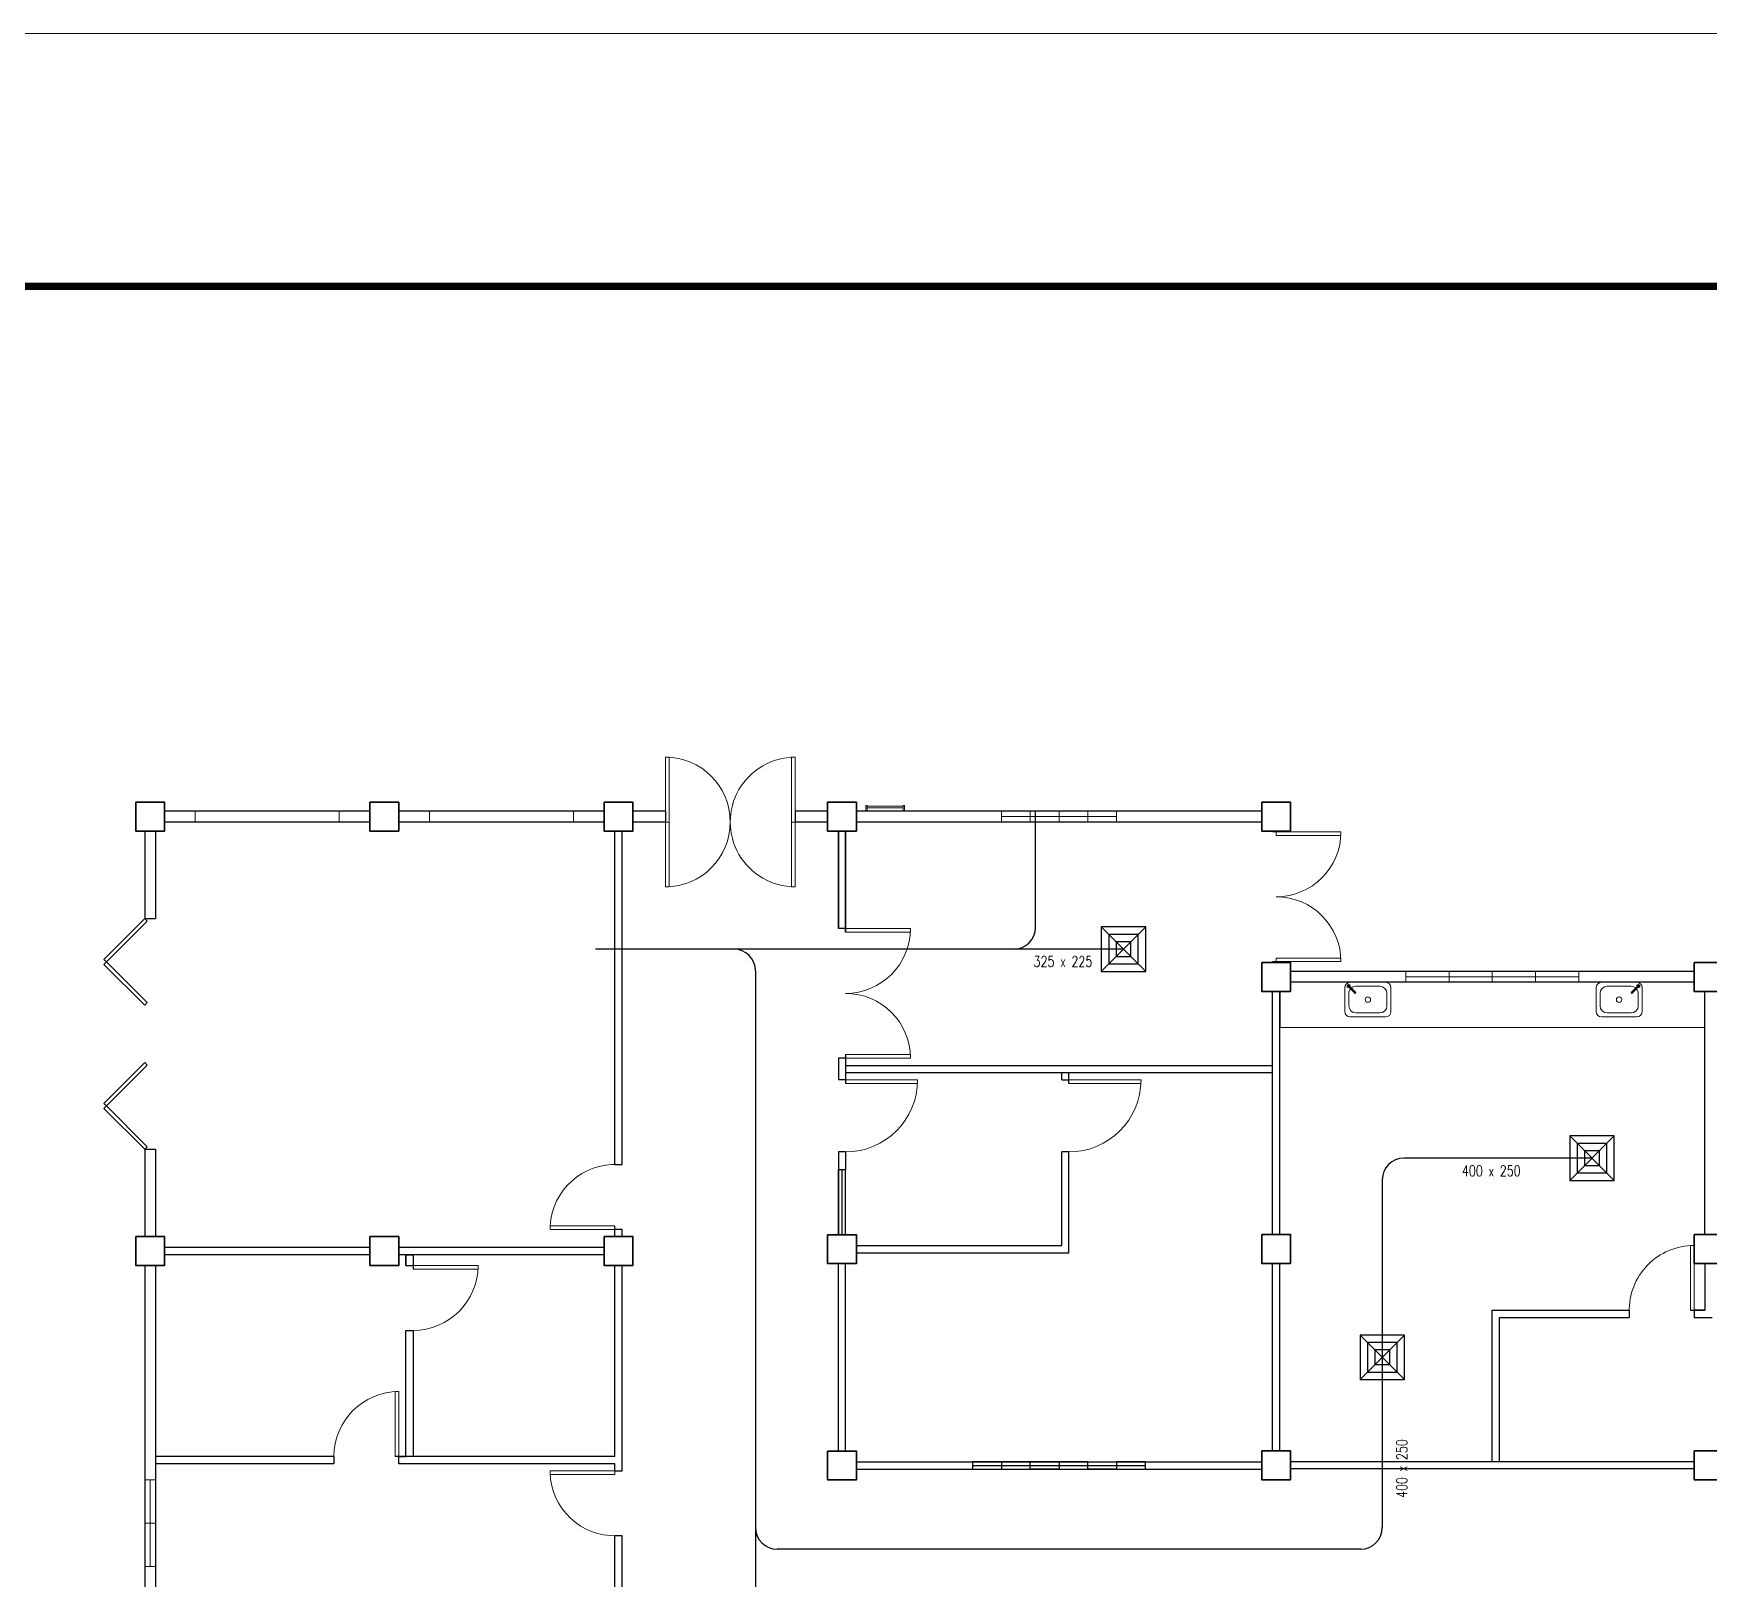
# Model space of a CAD drawing. Header units: millimetres. Extents: x 63005 to 126950, y 36019 to 74749.
# Drawn here: x 63154.09 to 63177.34, y 36901.37 to 36922.8 of the extents above; entities that cross this region are included whole.
import ezdxf

# ---------------------------------------------------------------- set-up
doc = ezdxf.new("R2010")
doc.units = ezdxf.units.MM
doc.header["$LTSCALE"] = 0.04
doc.layers.add('.1', color=1, linetype='Continuous', lineweight=5)
doc.layers.add('WALL', color=4, linetype='Continuous', lineweight=30)
for name, color, linetype in [('ahu line', 150, 'Continuous'), ('diffuser', 7, 'Continuous'), ('ducting label', 7, 'Continuous'), ('Legends', 7, 'Continuous')]:
    doc.layers.add(name, color=color, linetype=linetype)
doc.layers.get('Legends').off()
doc.styles.add('Arch-Dim', font='simplex.shx', dxfattribs={"width": 0.75})

# ---------------------------------------------------------------- blocks, each defined once
blk = doc.blocks.new('AC-S-12')
at = {"layer": 'diffuser', "color": 30}
for p, q in [((-0.15, 0.15), (0.15, -0.15)), ((0.15, 0.15), (-0.15, -0.15)), ((-0.15, 0.15), (-0.15, -0.15)), ((0.15, 0.15), (-0.15, 0.15)), ((0.15, -0.15), (0.15, 0.15)), ((-0.1, 0.1), (-0.1, -0.1)), ((0.1, 0.1), (-0.1, 0.1)), ((-0.05, 0.05), (-0.05, -0.05)), ((0.05, 0.05), (-0.05, 0.05)), ((0.05, -0.05), (0.05, 0.05)), ((0.1, -0.1), (0.1, 0.1)), ((-0.1, -0.1), (0.1, -0.1)), ((-0.05, -0.05), (0.05, -0.05)), ((-0.15, -0.15), (0.15, -0.15))]:
    blk.add_line(p, q, dxfattribs=at)
for points in [[(-0.358, 0.358, 0, 0.0447, 0), (-0.295, 0.295, 0, 0, 0), (-0.15, 0.15, 0, 0, 0)], [(0.358, 0.358, 0, 0.0447, 0), (0.295, 0.295, 0, 0, 0), (0.15, 0.15, 0, 0, 0)], [(-0.358, -0.358, 0, 0.0447, 0), (-0.295, -0.295, 0, 0, 0), (-0.15, -0.15, 0, 0, 0)], [(0.358, -0.358, 0, 0.0447, 0), (0.295, -0.295, 0, 0, 0), (0.15, -0.15, 0, 0, 0)]]:
    blk.add_lwpolyline(points, format="xyseb", dxfattribs=at)
blk = doc.blocks.new('fcu')
at = {"layer": 'diffuser', "xscale": 2.052644456280903, "yscale": 2.052644456280903, "zscale": 2.052644456280903}
blk.add_blockref('AC-S-12', (0, 0), dxfattribs=at)

msp = doc.modelspace()

# ---------------------------------------------------------------- linework, layer by layer
at = {"layer": '.1', "color": 0}
msp.add_line((63238.917, 36922.803), (63123.208, 36922.803), dxfattribs=at)
at = {"color": 8, "lineweight": 13}
for p, q in [((63162.862, 36911.865), (63162.862, 36912.765)), ((63162.862, 36912.765), (63162.912, 36912.765)), ((63162.912, 36912.765), (63162.912, 36911.865)), ((63164.662, 36912.765), (63164.612, 36912.765)), ((63164.612, 36912.765), (63164.612, 36911.865)), ((63164.662, 36911.865), (63164.662, 36912.765)), ((63162.862, 36911.865), (63162.862, 36910.965)), ((63162.862, 36911.865), (63162.912, 36911.865)), ((63162.912, 36911.865), (63162.862, 36911.865)), ((63162.862, 36911.815), (63162.862, 36910.965)), ((63162.912, 36910.965), (63162.912, 36911.865)), ((63164.612, 36910.965), (63164.612, 36911.865)), ((63164.612, 36911.865), (63164.662, 36911.865)), ((63164.612, 36911.865), (63164.662, 36911.865)), ((63164.662, 36911.915), (63164.662, 36911.815)), ((63164.662, 36911.865), (63164.662, 36910.965)), ((63164.662, 36911.815), (63164.662, 36910.965)), ((63171.287, 36911.74), (63171.287, 36911.728)), ((63171.287, 36911.728), (63171.337, 36911.728)), ((63171.337, 36911.728), (63172.237, 36911.728)), ((63171.337, 36911.678), (63171.337, 36911.728)), ((63172.237, 36911.678), (63171.337, 36911.678)), ((63171.387, 36911.728), (63171.387, 36911.74)), ((63172.237, 36911.728), (63172.237, 36911.678)), ((63162.862, 36910.965), (63162.912, 36910.965)), ((63164.662, 36910.965), (63164.612, 36910.965)), ((63165.362, 36910.388), (63166.262, 36910.388)), ((63166.262, 36910.338), (63165.362, 36910.338)), ((63166.262, 36910.388), (63166.262, 36910.338)), ((63172.237, 36909.978), (63171.337, 36909.978)), ((63171.337, 36909.928), (63171.337, 36909.978)), ((63172.237, 36909.928), (63172.237, 36909.978)), ((63171.287, 36909.916), (63171.287, 36909.928)), ((63171.287, 36909.928), (63171.337, 36909.928)), ((63171.337, 36909.928), (63172.237, 36909.928)), ((63171.387, 36909.916), (63171.387, 36909.928)), ((63166.262, 36908.638), (63165.362, 36908.638)), ((63165.362, 36908.588), (63166.262, 36908.588)), ((63166.262, 36908.588), (63166.262, 36908.638)), ((63165.362, 36908.288), (63166.362, 36908.288)), ((63166.362, 36908.238), (63165.362, 36908.238)), ((63166.362, 36908.288), (63166.362, 36908.238)), ((63168.462, 36908.288), (63169.462, 36908.288)), ((63169.462, 36908.238), (63168.462, 36908.238)), ((63161.262, 36906.263), (63162.162, 36906.263)), ((63161.262, 36906.213), (63161.262, 36906.263)), ((63162.162, 36906.213), (63161.262, 36906.213)), ((63177.137, 36905.991), (63177.087, 36905.991)), ((63177.087, 36905.991), (63177.087, 36905.091)), ((63177.137, 36905.091), (63177.137, 36905.991)), ((63159.362, 36905.713), (63160.262, 36905.713)), ((63160.262, 36905.663), (63159.362, 36905.663)), ((63160.262, 36905.713), (63160.262, 36905.663)), ((63159.112, 36903.963), (63159.112, 36903.063)), ((63159.162, 36903.963), (63159.112, 36903.963)), ((63159.162, 36903.063), (63159.162, 36903.963)), ((63161.262, 36902.863), (63161.262, 36902.813)), ((63162.162, 36902.863), (63161.262, 36902.863)), ((63161.262, 36902.813), (63162.162, 36902.813)), ((63162.162, 36902.813), (63162.162, 36902.863))]:
    msp.add_line(p, q, dxfattribs=at)
at = {"color": 8, "lineweight": 9}
for p, q in [((63165.662, 36912.093), (63165.642, 36912.093)), ((63165.642, 36912.093), (63165.642, 36912.013)), ((63165.662, 36912.013), (63165.662, 36912.093)), ((63165.912, 36912.083), (63165.662, 36912.083)), ((63165.912, 36912.063), (63165.662, 36912.063)), ((63165.912, 36912.083), (63166.162, 36912.083)), ((63165.912, 36912.063), (63166.162, 36912.063)), ((63166.162, 36912.013), (63166.162, 36912.093)), ((63166.162, 36912.093), (63166.182, 36912.093)), ((63166.182, 36912.093), (63166.182, 36912.013)), ((63156.337, 36912.015), (63156.337, 36911.865)), ((63158.337, 36912.015), (63158.337, 36911.865)), ((63160.587, 36912.015), (63159.587, 36912.015)), ((63159.587, 36912.015), (63159.587, 36911.865)), ((63160.587, 36912.015), (63161.587, 36912.015)), ((63161.587, 36912.015), (63161.587, 36911.865)), ((63168.324, 36912.015), (63167.524, 36912.015)), ((63167.524, 36912.015), (63167.524, 36911.865)), ((63169.124, 36911.94), (63167.524, 36911.94)), ((63167.924, 36912.015), (63167.924, 36911.865)), ((63168.324, 36912.015), (63169.124, 36912.015)), ((63168.324, 36912.015), (63168.324, 36911.865)), ((63168.724, 36912.015), (63168.724, 36911.865)), ((63169.124, 36912.015), (63169.124, 36911.865)), ((63174.337, 36909.791), (63173.137, 36909.791)), ((63173.137, 36909.791), (63173.137, 36909.641)), ((63173.137, 36909.716), (63175.537, 36909.716)), ((63173.737, 36909.791), (63173.737, 36909.641)), ((63174.337, 36909.791), (63175.537, 36909.791)), ((63174.337, 36909.791), (63174.337, 36909.641)), ((63174.937, 36909.791), (63174.937, 36909.641)), ((63175.537, 36909.791), (63175.537, 36909.641)), ((63171.387, 36909.016), (63177.287, 36909.016)), ((63155.787, 36902.738), (63155.637, 36902.738)), ((63155.712, 36902.738), (63155.712, 36901.538)), ((63155.787, 36902.138), (63155.787, 36902.738)), ((63155.787, 36902.138), (63155.637, 36902.138)), ((63155.787, 36902.138), (63155.787, 36901.538)), ((63155.787, 36901.538), (63155.637, 36901.538))]:
    msp.add_line(p, q, dxfattribs=at)
at = {"color": 8, "lineweight": 25}
for p, q in [((63158.762, 36912.015), (63155.912, 36912.015)), ((63158.762, 36911.865), (63155.912, 36911.865)), ((63162.012, 36912.015), (63159.162, 36912.015)), ((63162.012, 36911.865), (63159.162, 36911.865)), ((63162.862, 36912.015), (63162.412, 36912.015)), ((63162.862, 36912.015), (63162.412, 36912.015)), ((63162.862, 36911.865), (63162.412, 36911.865)), ((63162.862, 36912.015), (63162.862, 36911.865)), ((63165.112, 36912.015), (63164.662, 36912.015)), ((63165.112, 36912.015), (63164.662, 36912.015)), ((63164.662, 36912.015), (63164.662, 36911.865)), ((63165.112, 36911.865), (63164.662, 36911.865)), ((63171.137, 36912.015), (63165.512, 36912.015)), ((63171.137, 36911.865), (63165.512, 36911.865)), ((63155.637, 36911.738), (63155.637, 36910.525)), ((63155.637, 36911.738), (63155.637, 36910.525)), ((63155.787, 36911.738), (63155.787, 36910.525)), ((63162.162, 36907.113), (63162.162, 36911.738)), ((63162.262, 36907.113), (63162.262, 36911.738)), ((63165.262, 36910.388), (63165.262, 36911.738)), ((63165.262, 36911.738), (63165.262, 36910.388)), ((63165.362, 36910.338), (63165.362, 36911.738)), ((63165.362, 36911.738), (63165.362, 36910.338)), ((63155.637, 36910.525), (63155.787, 36910.525)), ((63165.362, 36910.388), (63165.262, 36910.388)), ((63177.137, 36909.791), (63171.537, 36909.791)), ((63171.287, 36906.141), (63171.287, 36909.516)), ((63171.287, 36908.988), (63171.287, 36909.516)), ((63171.387, 36906.141), (63171.387, 36909.516)), ((63171.387, 36909.516), (63171.387, 36909.016)), ((63177.137, 36909.641), (63171.537, 36909.641)), ((63177.287, 36906.141), (63177.287, 36909.516)), ((63165.262, 36908.588), (63165.262, 36908.288)), ((63165.362, 36908.588), (63165.262, 36908.588)), ((63165.362, 36908.638), (63165.362, 36908.238)), ((63165.362, 36908.488), (63171.287, 36908.488)), ((63165.362, 36908.388), (63171.287, 36908.388)), ((63168.362, 36908.288), (63168.362, 36908.388)), ((63168.462, 36908.238), (63168.462, 36908.388)), ((63165.362, 36908.288), (63165.262, 36908.288)), ((63168.362, 36908.288), (63168.462, 36908.288)), ((63155.637, 36907.325), (63155.637, 36906.113)), ((63155.637, 36907.325), (63155.637, 36906.113)), ((63155.637, 36907.325), (63155.787, 36907.325)), ((63155.787, 36907.325), (63155.787, 36906.113)), ((63165.262, 36907.288), (63165.262, 36907.039)), ((63165.362, 36907.288), (63165.262, 36907.288)), ((63165.362, 36907.288), (63165.362, 36907.039)), ((63168.462, 36907.288), (63168.362, 36907.288)), ((63168.362, 36905.989), (63168.362, 36907.288)), ((63168.462, 36905.889), (63168.462, 36907.288)), ((63162.162, 36906.113), (63162.162, 36906.263)), ((63162.262, 36906.213), (63162.162, 36906.213)), ((63162.262, 36906.113), (63162.262, 36906.213)), ((63158.762, 36905.963), (63155.912, 36905.963)), ((63158.762, 36905.863), (63155.912, 36905.863)), ((63162.012, 36905.963), (63159.162, 36905.963)), ((63162.012, 36905.863), (63159.162, 36905.863)), ((63159.262, 36905.863), (63159.362, 36905.863)), ((63159.262, 36905.713), (63159.262, 36905.863)), ((63159.262, 36905.863), (63159.262, 36905.713)), ((63159.362, 36905.863), (63159.362, 36905.663)), ((63165.512, 36905.989), (63168.362, 36905.989)), ((63165.512, 36905.889), (63168.362, 36905.889)), ((63155.637, 36905.713), (63155.637, 36900.113)), ((63155.787, 36905.713), (63155.787, 36900.113)), ((63159.262, 36905.713), (63159.362, 36905.713)), ((63162.162, 36903.063), (63162.162, 36905.713)), ((63162.262, 36902.863), (63162.262, 36905.713)), ((63165.262, 36903.139), (63165.262, 36905.739)), ((63165.362, 36903.139), (63165.362, 36905.739)), ((63171.287, 36903.141), (63171.287, 36905.741)), ((63171.387, 36903.141), (63171.387, 36905.741)), ((63177.287, 36905.741), (63177.287, 36905.091)), ((63174.337, 36902.991), (63174.337, 36905.091)), ((63174.337, 36905.091), (63176.237, 36905.091)), ((63176.237, 36905.091), (63176.237, 36904.991)), ((63177.087, 36905.091), (63177.287, 36905.091)), ((63177.287, 36905.091), (63177.137, 36905.091)), ((63177.137, 36905.091), (63177.137, 36904.991)), ((63174.437, 36902.991), (63174.437, 36904.991)), ((63174.437, 36904.991), (63176.237, 36904.991)), ((63177.137, 36904.991), (63177.287, 36904.991)), ((63177.287, 36904.991), (63177.387, 36904.991)), ((63159.262, 36903.063), (63159.262, 36904.813)), ((63159.262, 36904.813), (63159.362, 36904.813)), ((63159.362, 36904.813), (63159.362, 36903.063)), ((63158.262, 36903.063), (63155.787, 36903.063)), ((63158.262, 36903.063), (63158.262, 36902.963)), ((63162.162, 36903.063), (63159.112, 36903.063)), ((63159.162, 36903.063), (63159.262, 36903.063)), ((63159.162, 36902.963), (63159.162, 36903.063)), ((63165.512, 36902.989), (63171.137, 36902.989)), ((63177.137, 36902.991), (63171.537, 36902.991)), ((63158.262, 36902.963), (63155.787, 36902.963)), ((63162.162, 36902.963), (63159.162, 36902.963)), ((63162.162, 36902.863), (63162.162, 36902.963)), ((63162.162, 36902.863), (63162.262, 36902.863)), ((63165.512, 36902.889), (63171.137, 36902.889)), ((63177.137, 36902.891), (63171.537, 36902.891)), ((63162.162, 36900.113), (63162.162, 36901.963)), ((63162.262, 36901.963), (63162.162, 36901.963)), ((63162.262, 36900.113), (63162.262, 36901.963))]:
    msp.add_line(p, q, dxfattribs=at)
at = {"color": 8, "lineweight": 9, "ltscale": 0.4}
for p, q in [((63172.29, 36909.566), (63172.29, 36909.236)), ((63172.337, 36909.582), (63172.428, 36909.49)), ((63172.345, 36909.486), (63172.345, 36909.316)), ((63172.349, 36909.594), (63172.44, 36909.503)), ((63172.855, 36909.641), (63172.365, 36909.641)), ((63172.775, 36909.586), (63172.445, 36909.586)), ((63172.875, 36909.316), (63172.875, 36909.486)), ((63172.93, 36909.236), (63172.93, 36909.566)), ((63175.777, 36909.236), (63175.777, 36909.566)), ((63175.832, 36909.316), (63175.832, 36909.486)), ((63175.852, 36909.641), (63176.342, 36909.641)), ((63175.932, 36909.586), (63176.262, 36909.586)), ((63176.358, 36909.594), (63176.267, 36909.503)), ((63176.37, 36909.582), (63176.279, 36909.49)), ((63176.362, 36909.486), (63176.362, 36909.316)), ((63176.417, 36909.566), (63176.417, 36909.236)), ((63172.365, 36909.161), (63172.855, 36909.161)), ((63172.445, 36909.216), (63172.775, 36909.216)), ((63176.342, 36909.161), (63175.852, 36909.161)), ((63176.262, 36909.216), (63175.932, 36909.216))]:
    msp.add_line(p, q, dxfattribs=at)
at = {"color": 8, "lineweight": -2}
for p, q in [((63162.162, 36907.113), (63162.262, 36907.113)), ((63165.262, 36906.139), (63165.262, 36907.039)), ((63165.262, 36907.039), (63165.262, 36906.139)), ((63165.362, 36907.039), (63165.262, 36907.039)), ((63165.312, 36907.039), (63165.312, 36906.139)), ((63165.362, 36906.139), (63165.362, 36907.039)), ((63165.362, 36906.139), (63165.362, 36907.039)), ((63168.362, 36905.889), (63168.462, 36905.889)), ((63168.324, 36902.989), (63167.124, 36902.989)), ((63167.124, 36902.989), (63167.124, 36902.889)), ((63167.924, 36902.989), (63167.524, 36902.989)), ((63167.524, 36902.989), (63167.524, 36902.889)), ((63167.924, 36902.889), (63167.924, 36902.989)), ((63168.724, 36902.989), (63168.324, 36902.989)), ((63168.324, 36902.989), (63168.324, 36902.889)), ((63168.724, 36902.889), (63168.724, 36902.989)), ((63169.524, 36902.989), (63169.124, 36902.989)), ((63169.124, 36902.989), (63169.124, 36902.889)), ((63169.524, 36902.889), (63169.524, 36902.989)), ((63167.124, 36902.939), (63169.524, 36902.939)), ((63167.124, 36902.889), (63169.524, 36902.889)), ((63168.324, 36902.889), (63167.924, 36902.889)), ((63169.124, 36902.889), (63168.724, 36902.889))]:
    msp.add_line(p, q, dxfattribs=at)
at = {"color": 8, "lineweight": 35}
for points in [[(63155.512, 36912.138), (63155.912, 36912.138), (63155.912, 36911.738), (63155.512, 36911.738)], [(63158.762, 36912.138), (63159.162, 36912.138), (63159.162, 36911.738), (63158.762, 36911.738)], [(63162.012, 36912.138), (63162.412, 36912.138), (63162.412, 36911.738), (63162.012, 36911.738)], [(63165.112, 36912.138), (63165.512, 36912.138), (63165.512, 36911.738), (63165.112, 36911.738)], [(63171.137, 36912.14), (63171.537, 36912.14), (63171.537, 36911.74), (63171.137, 36911.74)], [(63171.137, 36909.916), (63171.537, 36909.916), (63171.537, 36909.516), (63171.137, 36909.516)], [(63177.137, 36909.916), (63177.537, 36909.916), (63177.537, 36909.516), (63177.137, 36909.516)], [(63155.512, 36906.113), (63155.912, 36906.113), (63155.912, 36905.713), (63155.512, 36905.713)], [(63158.762, 36906.113), (63159.162, 36906.113), (63159.162, 36905.713), (63158.762, 36905.713)], [(63162.012, 36906.113), (63162.412, 36906.113), (63162.412, 36905.713), (63162.012, 36905.713)], [(63165.112, 36906.139), (63165.512, 36906.139), (63165.512, 36905.739), (63165.112, 36905.739)], [(63171.137, 36906.141), (63171.537, 36906.141), (63171.537, 36905.741), (63171.137, 36905.741)], [(63177.137, 36906.141), (63177.537, 36906.141), (63177.537, 36905.741), (63177.137, 36905.741)], [(63165.112, 36903.139), (63165.512, 36903.139), (63165.512, 36902.739), (63165.112, 36902.739)], [(63171.137, 36903.141), (63171.537, 36903.141), (63171.537, 36902.741), (63171.137, 36902.741)], [(63177.137, 36903.141), (63177.537, 36903.141), (63177.537, 36902.741), (63177.137, 36902.741)]]:
    msp.add_lwpolyline(points, close=True, dxfattribs=at)
at = {"color": 8, "lineweight": 9}
for points in [[(63156.337, 36912.015), (63158.337, 36912.015), (63158.337, 36911.865), (63156.337, 36911.865)], [(63159.587, 36912.015), (63161.587, 36912.015), (63161.587, 36911.865), (63159.587, 36911.865)], [(63167.524, 36912.015), (63169.124, 36912.015), (63169.124, 36911.865), (63167.524, 36911.865)], [(63173.137, 36909.791), (63175.537, 36909.791), (63175.537, 36909.641), (63173.137, 36909.641)], [(63167.124, 36902.989), (63169.524, 36902.989), (63169.524, 36902.889), (63167.124, 36902.889)], [(63155.637, 36902.738), (63155.787, 36902.738), (63155.787, 36901.538), (63155.637, 36901.538)]]:
    msp.add_lwpolyline(points, close=True, dxfattribs=at)
at = {"color": 8, "lineweight": 13}
for points in [[(63155.672, 36910.49), (63155.637, 36910.525), (63155.071, 36909.96), (63155.106, 36909.924)], [(63155.672, 36909.359), (63155.637, 36909.323), (63155.071, 36909.889), (63155.106, 36909.924)], [(63155.672, 36908.492), (63155.637, 36908.528), (63155.071, 36907.962), (63155.106, 36907.927)], [(63155.672, 36907.361), (63155.637, 36907.325), (63155.071, 36907.891), (63155.106, 36907.927)]]:
    msp.add_lwpolyline(points, close=True, dxfattribs=at)
at = {"color": 8, "lineweight": 9, "ltscale": 0.4}
for centre in [(63172.61, 36909.401), (63176.097, 36909.401)]:
    msp.add_circle(centre, 0.0375, dxfattribs=at)
at = {"color": 8, "lineweight": 13}
for centre, radius, start, end in [((63162.862, 36911.865), 0.9, 270.0079, 90), ((63164.662, 36911.865), 0.9, 90, 270.0009), ((63171.337, 36911.728), 0.9, 270, 0), ((63171.337, 36909.928), 0.9, 0, 90), ((63165.362, 36910.388), 0.9, 270, 0), ((63165.362, 36908.588), 0.9, 0, 90), ((63165.362, 36908.288), 1, 270, 0), ((63168.462, 36908.288), 1, 270, 0), ((63162.162, 36906.213), 0.901, 86.8202, 176.8202), ((63177.137, 36905.091), 0.9, 90, 181.5911), ((63159.362, 36905.713), 0.9, 270, 0), ((63159.162, 36903.063), 0.9, 90, 180), ((63162.162, 36902.863), 0.9, 181.5911, 271.5911)]:
    msp.add_arc(centre, radius, start, end, dxfattribs=at)
at = {"color": 8, "lineweight": 9, "ltscale": 0.4}
for centre, radius, start, end in [((63172.365, 36909.566), 0.075, 90, 180), ((63172.343, 36909.588), 0.0217, 338.7565, 291.2435), ((63172.343, 36909.588), 0.0145, 352.0499, 277.9501), ((63172.343, 36909.588), 0.00874, 45, 225), ((63172.445, 36909.486), 0.1, 140.0132, 180), ((63172.445, 36909.486), 0.1, 90, 129.9868), ((63172.434, 36909.497), 0.00874, 225, 45), ((63172.775, 36909.486), 0.1, 0, 90), ((63172.855, 36909.566), 0.075, 0, 90), ((63175.852, 36909.566), 0.075, 90, 180), ((63175.932, 36909.486), 0.1, 90, 180), ((63176.262, 36909.486), 0.1, 50.0132, 90), ((63176.273, 36909.497), 0.00874, 135, 315), ((63176.262, 36909.486), 0.1, 0, 39.9868), ((63176.342, 36909.566), 0.075, 0, 90), ((63176.364, 36909.588), 0.0217, 248.7565, 201.2435), ((63176.364, 36909.588), 0.0145, 262.0499, 187.9501), ((63176.364, 36909.588), 0.00874, 315, 135), ((63172.445, 36909.316), 0.1, 180, 270), ((63172.775, 36909.316), 0.1, 270, 0), ((63175.932, 36909.316), 0.1, 180, 270), ((63176.262, 36909.316), 0.1, 270, 0), ((63172.365, 36909.236), 0.075, 180, 270), ((63172.855, 36909.236), 0.075, 270, 0), ((63175.852, 36909.236), 0.075, 180, 270), ((63176.342, 36909.236), 0.075, 270, 0)]:
    msp.add_arc(centre, radius, start, end, dxfattribs=at)
at = {"layer": 'ahu line', "linetype": 'Continuous', "lineweight": 25}
for p, q in [((63167.997, 36910.401), (63167.997, 36912.015)), ((63169.219, 36910.101), (63161.894, 36910.101)), ((63164.112, 36909.801), (63164.112, 36902.077)), ((63175.721, 36907.202), (63173.11, 36907.202)), ((63172.81, 36906.902), (63172.81, 36902.077)), ((63164.112, 36902.077), (63164.112, 36874.495)), ((63172.51, 36901.777), (63164.412, 36901.777))]:
    msp.add_line(p, q, dxfattribs=at)
for centre, start, end in [((63167.697, 36910.401), 270, 0), ((63163.812, 36909.801), 0, 90), ((63173.11, 36906.902), 90, 180), ((63164.412, 36902.077), 180, 270), ((63172.51, 36902.077), 270, 0)]:
    msp.add_arc(centre, 0.3, start, end, dxfattribs=at)
at = {"layer": 'WALL', "color": 1, "linetype": 'Continuous', "const_width": 0.0995}
msp.add_lwpolyline([(63130.221, 36844.262), (63235.411, 36844.262), (63235.411, 36919.297), (63130.221, 36919.297)], close=True, dxfattribs=at)

# ---------------------------------------------------------------- block references
at = {"layer": 'Legends', "linetype": 'Continuous', "lineweight": 25}
for p in [(63169.219, 36910.101), (63175.721, 36907.202), (63172.81, 36904.44)]:
    msp.add_blockref('fcu', p, dxfattribs=at)

# ---------------------------------------------------------------- texts
at = {"layer": 'ducting label', "color": 3, "linetype": 'Continuous', "lineweight": 25, "char_height": 0.15, "attachment_point": 1, "style": 'Arch-Dim'}
for s, insert in [('\\A1;325 x 225', (63167.971, 36910.006)), ('\\A1;400 x 250', (63173.915, 36907.101))]:
    msp.add_mtext_dynamic_manual_height_columns(s, width=1.19515, gutter_width=1.011, heights=[0], dxfattribs=dict(at, insert=insert))
at = {"layer": 'ducting label', "color": 3, "linetype": 'Continuous', "lineweight": 25, "insert": (63173.006, 36902.488), "char_height": 0.15, "attachment_point": 1, "rotation": 90, "style": 'Arch-Dim'}
msp.add_mtext_dynamic_manual_height_columns('\\A1;400 x 250', width=1.19515, gutter_width=1.011, heights=[0], dxfattribs=at)

doc.saveas('drawing.dxf')
